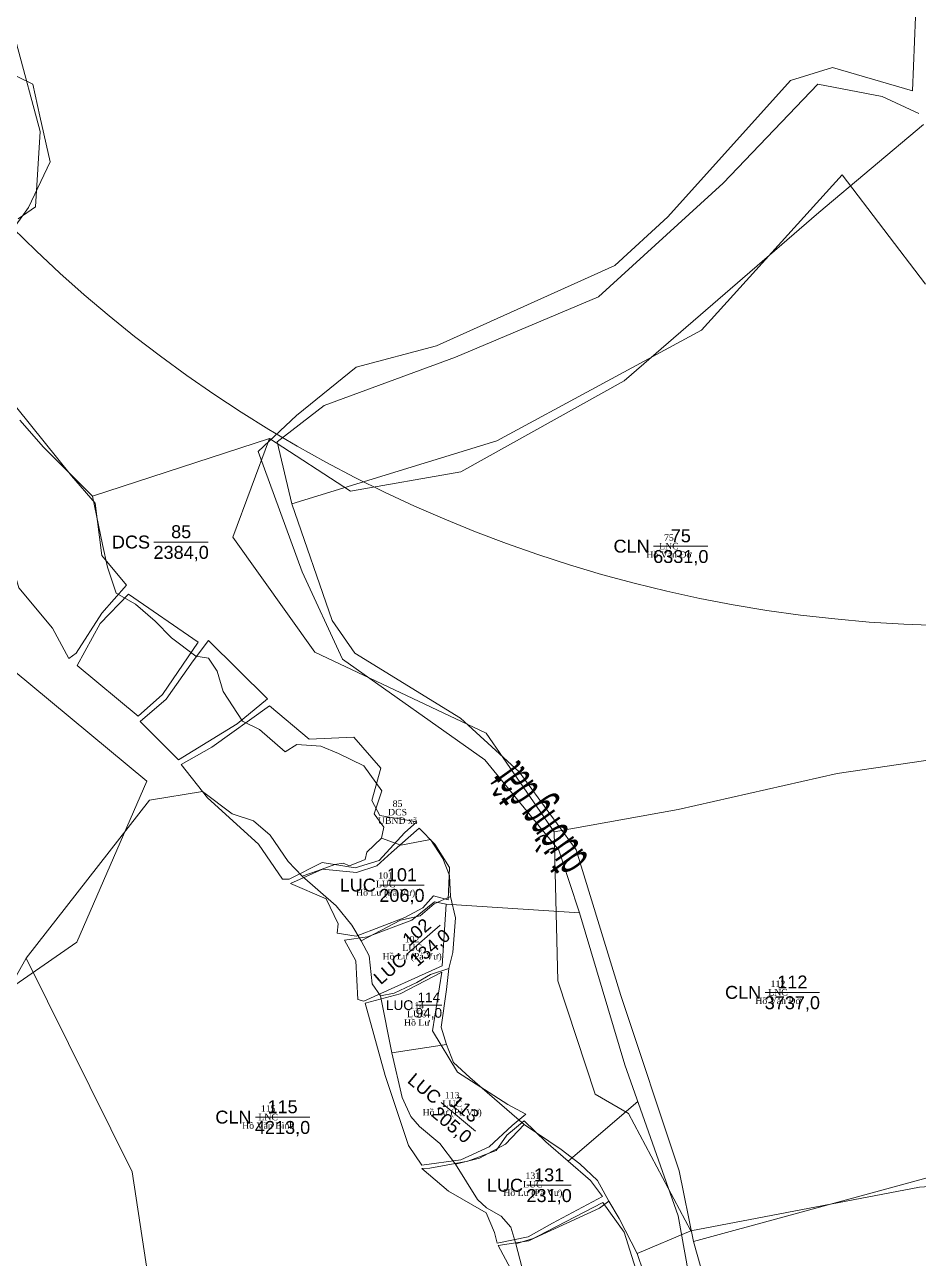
# Model space of a CAD drawing. Header units: metres. Extents: x 0 to 551036, y 0 to 1845929.
# Drawn here: x 547615.4 to 547753.5, y 1842348.6 to 1842539.4 of the extents above; entities that cross this region are included whole.
import ezdxf
from ezdxf.enums import TextEntityAlignment as Align

# ---------------------------------------------------------------- set-up
doc = ezdxf.new("R2010")
doc.units = ezdxf.units.M
doc.header["$MEASUREMENT"] = 0
for name, color, linetype, lineweight in [('BD HH1 KEM TMB$0$duongdapcao', 7, 'Continuous', 0), ('BD HH1 KEM TMB$0$duongdat', 7, 'Continuous', 0), ('BD HH1 KEM TMB$0$ghichuthuyetminh', 7, 'Continuous', 0), ('BD HH1 KEM TMB$0$ranhgioithucvat', 7, 'Continuous', 0), ('Level 10', 7, 'Continuous', 0), ('Level 13', 7, 'Continuous', 0), ('Level 15', 7, 'Continuous', 0), ('Level 2', 7, 'Continuous', 0), ('Level 4', 7, 'Continuous', 0), ('Q-CORRIDO', 7, 'Continuous', 0)]:
    doc.layers.add(name, color=color, linetype=linetype, lineweight=lineweight)
doc.styles.add('BD HH1 KEM TMB$0$ghichuduongdien', font='', dxfattribs={"height": 6})
doc.styles.add('Style-Arial', font='arial.ttf')
doc.styles.add('Style-Times New Roman', font='times.ttf')
doc.styles.get('BD HH1 KEM TMB$0$ghichuduongdien').set_extended_font_data('.VnArial Narrow')

# ---------------------------------------------------------------- blocks, each defined once
blk = doc.blocks.new('N_THUA_29')
at = {"layer": 'Level 13', "color": 2, "linetype": 'Continuous', "lineweight": 0}
blk.add_line((-2.37, 0), (6.04, 0), dxfattribs=at)
at = {"layer": 'Level 13', "color": 5, "linetype": 'Continuous', "lineweight": 0, "style": 'Style-Arial'}
blk.add_text('75', height=2, dxfattribs=at).set_placement((1.84, 1.6), align=Align.MIDDLE_CENTER)
at = {"layer": 'Level 2', "color": 3, "linetype": 'Continuous', "lineweight": 0, "style": 'Style-Arial'}
blk.add_text('CLN', height=2, dxfattribs=at).set_placement((-2.97, 0), align=Align.MIDDLE_RIGHT)
at = {"layer": 'Level 4', "color": 1, "linetype": 'Continuous', "lineweight": 0, "style": 'Style-Arial'}
blk.add_text('6331,0', height=2, dxfattribs=at).set_placement((1.84, -1.6), align=Align.MIDDLE_CENTER)
blk = doc.blocks.new('N_THUA_32')
at = {"layer": 'Level 13', "color": 2, "linetype": 'Continuous', "lineweight": 0}
blk.add_line((-2.23, 0), (6.18, 0), dxfattribs=at)
at = {"layer": 'Level 13', "color": 5, "linetype": 'Continuous', "lineweight": 0, "style": 'Style-Arial'}
blk.add_text('85', height=2, dxfattribs=at).set_placement((1.98, 1.6), align=Align.MIDDLE_CENTER)
at = {"layer": 'Level 2', "color": 3, "linetype": 'Continuous', "lineweight": 0, "style": 'Style-Arial'}
blk.add_text('DCS', height=2, dxfattribs=at).set_placement((-2.83, 0), align=Align.MIDDLE_RIGHT)
at = {"layer": 'Level 4', "color": 1, "linetype": 'Continuous', "lineweight": 0, "style": 'Style-Arial'}
blk.add_text('2384,0', height=2, dxfattribs=at).set_placement((1.98, -1.6), align=Align.MIDDLE_CENTER)
blk = doc.blocks.new('N_THUA_39')
at = {"layer": 'Level 13', "color": 2, "linetype": 'Continuous', "lineweight": 0}
blk.add_line((-0.91, 0), (5.94, 0), dxfattribs=at)
at = {"layer": 'Level 13', "color": 5, "linetype": 'Continuous', "lineweight": 0, "style": 'Style-Arial'}
blk.add_text('101', height=2, dxfattribs=at).set_placement((2.52, 1.6), align=Align.MIDDLE_CENTER)
at = {"layer": 'Level 2', "color": 3, "linetype": 'Continuous', "lineweight": 0, "style": 'Style-Arial'}
blk.add_text('LUC', height=2, dxfattribs=at).set_placement((-1.51, 0), align=Align.MIDDLE_RIGHT)
at = {"layer": 'Level 4', "color": 1, "linetype": 'Continuous', "lineweight": 0, "style": 'Style-Arial'}
blk.add_text('206,0', height=2, dxfattribs=at).set_placement((2.52, -1.6), align=Align.MIDDLE_CENTER)
blk = doc.blocks.new('N_THUA_41')
at = {"layer": 'Level 13', "color": 2, "linetype": 'Continuous', "lineweight": 0}
blk.add_line((-0.62, -0.54), (4.56, 3.95), dxfattribs=at)
at = {"layer": 'Level 13', "color": 5, "linetype": 'Continuous', "lineweight": 0, "style": 'Style-Arial'}
blk.add_text('102', height=2, rotation=40.9043, dxfattribs=at).set_placement((0.92, 2.92), align=Align.MIDDLE_CENTER)
at = {"layer": 'Level 2', "color": 3, "linetype": 'Continuous', "lineweight": 0, "style": 'Style-Arial'}
blk.add_text('LUC', height=2, rotation=40.9043, dxfattribs=at).set_placement((-1.07, -0.93), align=Align.MIDDLE_RIGHT)
at = {"layer": 'Level 4', "color": 1, "linetype": 'Continuous', "lineweight": 0, "style": 'Style-Arial'}
blk.add_text('134,0', height=2, rotation=40.9043, dxfattribs=at).set_placement((3.02, 0.5), align=Align.MIDDLE_CENTER)
blk = doc.blocks.new('N_THUA_48')
at = {"layer": 'Level 13', "color": 2, "linetype": 'Continuous', "lineweight": 0}
blk.add_line((-1.99, 0), (6.42, 0), dxfattribs=at)
at = {"layer": 'Level 13', "color": 5, "linetype": 'Continuous', "lineweight": 0, "style": 'Style-Arial'}
blk.add_text('112', height=2, dxfattribs=at).set_placement((2.22, 1.6), align=Align.MIDDLE_CENTER)
at = {"layer": 'Level 2', "color": 3, "linetype": 'Continuous', "lineweight": 0, "style": 'Style-Arial'}
blk.add_text('CLN', height=2, dxfattribs=at).set_placement((-2.59, 0), align=Align.MIDDLE_RIGHT)
at = {"layer": 'Level 4', "color": 1, "linetype": 'Continuous', "lineweight": 0, "style": 'Style-Arial'}
blk.add_text('3737,0', height=2, dxfattribs=at).set_placement((2.22, -1.6), align=Align.MIDDLE_CENTER)
blk = doc.blocks.new('N_THUA_50')
at = {"layer": 'Level 13', "color": 2, "linetype": 'Continuous', "lineweight": 0}
blk.add_line((-0.63, 0.52), (4.63, -3.88), dxfattribs=at)
at = {"layer": 'Level 13', "color": 5, "linetype": 'Continuous', "lineweight": 0, "style": 'Style-Arial'}
blk.add_text('113', height=2, rotation=320.0511, dxfattribs=at).set_placement((3.03, -0.45), align=Align.MIDDLE_CENTER)
at = {"layer": 'Level 2', "color": 3, "linetype": 'Continuous', "lineweight": 0, "style": 'Style-Arial'}
blk.add_text('LUC', height=2, rotation=320.0511, dxfattribs=at).set_placement((-1.09, 0.91), align=Align.MIDDLE_RIGHT)
at = {"layer": 'Level 4', "color": 1, "linetype": 'Continuous', "lineweight": 0, "style": 'Style-Arial'}
blk.add_text('205,0', height=2, rotation=320.0511, dxfattribs=at).set_placement((0.98, -2.9), align=Align.MIDDLE_CENTER)
blk = doc.blocks.new('N_THUA_53')
at = {"layer": 'Level 13', "color": 2, "linetype": 'Continuous', "lineweight": 0}
blk.add_line((0.29, 0), (4.26, 0), dxfattribs=at)
at = {"layer": 'Level 13', "color": 5, "linetype": 'Continuous', "lineweight": 0, "style": 'Style-Arial'}
blk.add_text('114', height=1.5, dxfattribs=at).set_placement((2.28, 1.2), align=Align.MIDDLE_CENTER)
at = {"layer": 'Level 2', "color": 3, "linetype": 'Continuous', "lineweight": 0, "style": 'Style-Arial'}
blk.add_text('LUC', height=1.5, dxfattribs=at).set_placement((-0.16, 0), align=Align.MIDDLE_RIGHT)
at = {"layer": 'Level 4', "color": 1, "linetype": 'Continuous', "lineweight": 0, "style": 'Style-Arial'}
blk.add_text('94,0', height=1.5, dxfattribs=at).set_placement((2.28, -1.2), align=Align.MIDDLE_CENTER)
blk = doc.blocks.new('N_THUA_55')
at = {"layer": 'Level 13', "color": 2, "linetype": 'Continuous', "lineweight": 0}
blk.add_line((-1.98, 0), (6.43, 0), dxfattribs=at)
at = {"layer": 'Level 13', "color": 5, "linetype": 'Continuous', "lineweight": 0, "style": 'Style-Arial'}
blk.add_text('115', height=2, dxfattribs=at).set_placement((2.22, 1.6), align=Align.MIDDLE_CENTER)
at = {"layer": 'Level 2', "color": 3, "linetype": 'Continuous', "lineweight": 0, "style": 'Style-Arial'}
blk.add_text('CLN', height=2, dxfattribs=at).set_placement((-2.58, 0), align=Align.MIDDLE_RIGHT)
at = {"layer": 'Level 4', "color": 1, "linetype": 'Continuous', "lineweight": 0, "style": 'Style-Arial'}
blk.add_text('4213,0', height=2, dxfattribs=at).set_placement((2.22, -1.6), align=Align.MIDDLE_CENTER)
blk = doc.blocks.new('N_THUA_72')
at = {"layer": 'Level 13', "color": 2, "linetype": 'Continuous', "lineweight": 0}
blk.add_line((-0.91, 0), (5.94, 0), dxfattribs=at)
at = {"layer": 'Level 13', "color": 5, "linetype": 'Continuous', "lineweight": 0, "style": 'Style-Arial'}
blk.add_text('131', height=2, dxfattribs=at).set_placement((2.52, 1.6), align=Align.MIDDLE_CENTER)
at = {"layer": 'Level 2', "color": 3, "linetype": 'Continuous', "lineweight": 0, "style": 'Style-Arial'}
blk.add_text('LUC', height=2, dxfattribs=at).set_placement((-1.51, 0), align=Align.MIDDLE_RIGHT)
at = {"layer": 'Level 4', "color": 1, "linetype": 'Continuous', "lineweight": 0, "style": 'Style-Arial'}
blk.add_text('231,0', height=2, dxfattribs=at).set_placement((2.52, -1.6), align=Align.MIDDLE_CENTER)

msp = doc.modelspace()

# ---------------------------------------------------------------- linework, layer by layer
at = {"layer": 'BD HH1 KEM TMB$0$duongdapcao', "flags": 128}
for points in [[(547597.98081, 1842509.41384), (547609.97544, 1842502.75702), (547616.03865, 1842511.09149), (547619.36983, 1842518.13545), (547617.78812, 1842525.2063), (547616.6977, 1842530.14783), (547610.29897, 1842533.25041), (547602.59413, 1842533.79887), (547600.59303, 1842533.487), (547603.62464, 1842526.52369), (547604.60721, 1842520.67343), (547601.30001, 1842512.74225), (547597.98081, 1842509.41384)], [(547623.37203, 1842442.20042), (547627.36225, 1842448.34642), (547631.16075, 1842452.68572), (547627.3263, 1842457.27774), (547626.30778, 1842465.38636), (547622.67704, 1842469.6235), (547609.92751, 1842485.36757), (547607.36322, 1842487.22266), (547601.68345, 1842478.88819), (547606.65625, 1842468.25772), (547611.56913, 1842462.50963), (547614.54082, 1842452.30394), (547619.72931, 1842446.03428), (547622.25764, 1842441.34009), (547623.37203, 1842442.20042)], [(547632.97013, 1842432.44103), (547636.74466, 1842435.76407), (547642.25667, 1842443.87269), (547631.44833, 1842451.31456), (547627.11061, 1842446.7548), (547623.5278, 1842440.26468), (547632.97013, 1842432.44103)], [(547639.17713, 1842425.69281), (547648.24799, 1842431.26345), (547652.96915, 1842435.12957), (547643.83838, 1842444.1523), (547641.46582, 1842441.01747), (547637.30784, 1842435.06505), (547633.25771, 1842431.61296), (547639.17713, 1842425.69281)], [(547656.27636, 1842407.21718), (547661.40493, 1842409.7928), (547666.49755, 1842408.96473), (547670.22416, 1842410.11005), (547674.11851, 1842414.37407), (547676.01177, 1842416.12162), (547670.29605, 1842417.07874), (547669.06184, 1842419.41238), (547670.47579, 1842424.40231), (547666.30583, 1842429.20404), (547659.39185, 1842428.88679), (547653.25674, 1842434.01114), (547644.34165, 1842427.64468), (547639.59653, 1842424.94539), (547643.65864, 1842419.80491), (547651.57917, 1842412.63727), (547655.24585, 1842407.24407), (547656.27636, 1842407.21718)], [(547663.72956, 1842398.86659), (547666.62936, 1842398.41491), (547674.17843, 1842401.28627), (547676.9584, 1842402.78647), (547678.62399, 1842404.6577), (547680.87672, 1842404.04471), (547681.08043, 1842409.05614), (547678.80373, 1842412.65878), (547676.4072, 1842415.14299), (547672.11741, 1842411.36291), (547669.86468, 1842409.30886), (547666.68928, 1842408.28722), (547661.44088, 1842408.78729), (547656.51601, 1842406.55043), (547662.00406, 1842404.19527), (547663.87336, 1842400.3184), (547663.72956, 1842398.86659)], [(547667.82763, 1842388.38129), (547679.96604, 1842393.80676), (547680.57716, 1842403.3672), (547678.7558, 1842403.72746), (547675.24488, 1842400.89912), (547668.41478, 1842398.29662), (547664.83197, 1842397.8073), (547666.59342, 1842394.58644), (547666.91695, 1842388.60713), (547667.82763, 1842388.38129)], [(547676.77866, 1842363.00688), (547682.82989, 1842363.8242), (547687.22752, 1842365.83523), (547690.77438, 1842369.15288), (547692.88333, 1842370.87892), (547690.09137, 1842372.40601), (547682.31464, 1842377.41206), (547678.44425, 1842383.76777), (547679.87018, 1842392.83889), (547673.4355, 1842389.52123), (547668.06728, 1842388.05867), (547671.12285, 1842376.87436), (547674.72963, 1842366.05569), (547676.77866, 1842363.00688)], [(547688.46174, 1842350.96762), (547693.24281, 1842351.94087), (547696.98139, 1842354.0218), (547704.69821, 1842358.15139), (547702.87685, 1842360.6571), (547695.9389, 1842366.63641), (547692.59575, 1842369.88954), (547689.95957, 1842367.6473), (547688.29398, 1842365.27063), (547683.9323, 1842363.64676), (547678.04882, 1842362.53908), (547676.81461, 1842362.50682), (547680.91267, 1842358.99559), (547686.73623, 1842355.61341), (547688.00639, 1842352.59149), (547688.46174, 1842350.96762)], [(547688.59354, 1842350.60198), (547692.04454, 1842344.12798), (547692.95523, 1842340.35865), (547691.36153, 1842336.58932), (547695.32779, 1842335.41712), (547696.46614, 1842334.7665), (547706.12415, 1842337.40126), (547713.34968, 1842339.80481), (547713.87692, 1842341.3319), (547710.42592, 1842345.13887), (547708.05335, 1842352.65064), (547704.79407, 1842357.23729), (547693.33867, 1842351.29024), (547688.59354, 1842350.60198)]]:
    msp.add_lwpolyline(points, close=True, dxfattribs=at)
at = {"layer": 'BD HH1 KEM TMB$0$duongdat', "flags": 128}
for points in [[(547753.0961, 1842540.55247), (547752.60481, 1842529.11544), (547740.28666, 1842532.73958), (547733.75612, 1842530.74469), (547714.82354, 1842509.65043), (547706.6394, 1842502.11715), (547679.09131, 1842489.71224), (547666.66531, 1842486.42685), (547657.4267, 1842478.91508), (547651.48331, 1842473.37669), (547658.30143, 1842454.77202), (547664.54438, 1842441.2433), (547686.52055, 1842425.68743), (547697.95199, 1842411.70166), (547701.17532, 1842402.01755), (547708.18516, 1842378.54663), (547716.39327, 1842355.17249), (547718.47825, 1842343.73008)], [(547753.61135, 1842525.60958), (547747.93158, 1842528.23897), (547738.00995, 1842530.1801), (547723.37915, 1842514.86619), (547704.09908, 1842497.26165), (547682.01507, 1842487.94856), (547661.7045, 1842480.46368), (547654.455, 1842474.85001), (547656.69575, 1842465.2842), (547662.95069, 1842447.23336), (547666.46161, 1842442.15741), (547682.76998, 1842432.10766), (547691.85282, 1842423.81083), (547700.6361, 1842411.76619), (547707.57405, 1842389.22549), (547716.56103, 1842362.1358), (547718.80178, 1842351.20959), (547720.46737, 1842345.155)]]:
    msp.add_lwpolyline(points, dxfattribs=at)
at = {"layer": 'BD HH1 KEM TMB$0$ranhgioithucvat', "flags": 128}
for points in [[(547529.77562, 1842349.84381), (547557.49014, 1842364.29495), (547594.86579, 1842377.66763), (547623.47462, 1842397.49605), (547634.3183, 1842422.37515), (547610.54989, 1842442.06752), (547602.01336, 1842465.81559), (547589.34959, 1842483.38363), (547585.1712, 1842506.39479), (547587.01716, 1842519.30628), (547564.8686, 1842519.99792), (547552.87105, 1842515.61736), (547554.71701, 1842504.31961), (547543.41213, 1842506.62525), (547528.45339, 1842504.51006)], [(547656.69575, 1842465.2842), (547688.40033, 1842475.01044), (547719.99404, 1842492.10053), (547741.73285, 1842516.14218), (547754.65384, 1842499.24579)], [(547680.57716, 1842403.3672), (547701.17532, 1842402.01755)], [(547699.40788, 1842363.64676), (547710.17665, 1842372.87549)], [(547718.80178, 1842351.20959), (547764.71327, 1842363.7543)]]:
    msp.add_lwpolyline(points, dxfattribs=at)
at = {"layer": 'Level 10', "color": 5, "linetype": 'Continuous', "lineweight": 0}
for p, q in [((547625.92, 1842466.44), (547653.26, 1842475.38)), ((547670.42, 1842389.17), (547672.15, 1842380.36)), ((547672.15, 1842380.36), (547680.63, 1842381.68)), ((547710.07, 1842349.33), (547718.35, 1842352.84))]:
    msp.add_line(p, q, dxfattribs=at)
at = {"layer": 'Level 10', "color": 5, "linetype": 'Continuous', "lineweight": 0, "flags": 128}
for points in [[(547614.4, 1842509.32), (547617.11, 1842511.18), (547617.84, 1842522.83), (547614.14, 1842536.47)], [(547653.26, 1842475.38), (547665.78, 1842467.23), (547682.83, 1842470.23), (547708.06, 1842484.29), (547738.17, 1842510.34), (547754.31, 1842523.95)], [(547625.92, 1842466.44), (547620.72, 1842471.68), (547618.36, 1842474.01), (547614.68, 1842478.22)], [(547653.26, 1842475.38), (547647.6, 1842460.11), (547660.29, 1842442.31), (547686.72, 1842429.8), (547697.24, 1842414.55)], [(547670.55, 1842413.58), (547670.92, 1842415.25), (547669.44, 1842417.32), (547670.63, 1842420.88), (547667.84, 1842424.77), (547663.92, 1842426.64), (547661.17, 1842427.79), (547657.48, 1842428.07), (547655.7, 1842426.91), (547651.73, 1842430.36), (547649.1, 1842431.65), (547646.09, 1842436.27), (547645.15, 1842439.4), (547643.84, 1842441.41), (547641.85, 1842441.73), (547638.1, 1842444.56), (547635.58, 1842447.15), (547632.57, 1842449.76), (547629.56, 1842451.45), (547628.21, 1842455.5), (547627.43, 1842458.99), (547625.92, 1842466.44)], [(547697.24, 1842414.55), (547716.43, 1842418.01), (547740.98, 1842423.56), (547756.44, 1842425.84)], [(547615.66, 1842395.02), (547634.71, 1842419.43), (547642.92, 1842420.78), (547647.47, 1842417.36), (547650.79, 1842416.25), (547653.34, 1842414.04), (547656.15, 1842409.99), (547658.3, 1842407.72)], [(547658.3, 1842407.72), (547660.67, 1842408.52), (547663.34, 1842409.5), (547664.65, 1842409.73), (547665.62, 1842409.31), (547668.06, 1842410.28), (547668.29, 1842411.42), (547670.55, 1842413.58)], [(547670.55, 1842413.58), (547673.55, 1842412.48), (547678.14, 1842413.39), (547680.03, 1842410.44), (547681.08, 1842407.82), (547681.21, 1842404.55)], [(547697.24, 1842414.55), (547697.81, 1842391.53), (547703.59, 1842374.01), (547708.76, 1842371.01), (547718.35, 1842352.84)], [(547658.3, 1842407.72), (547663.54, 1842403.09), (547665.96, 1842400.1), (547667.4, 1842397.72)], [(547667.4, 1842397.72), (547673.52, 1842400.9), (547676.53, 1842401.54), (547678.7, 1842403.42), (547681.21, 1842404.55)], [(547681.21, 1842404.55), (547682.01, 1842401.26), (547681.59, 1842395.87), (547680.99, 1842393.4)], [(547667.4, 1842397.72), (547668.65, 1842395.37), (547669.14, 1842391.06), (547670.42, 1842389.17)], [(547585.98, 1842370.99), (547608.7, 1842382.63), (547615.66, 1842395.02)], [(547615.66, 1842395.02), (547632.02, 1842361.97), (547636.72, 1842331.12)], [(547670.42, 1842389.17), (547672.52, 1842389.62), (547676.02, 1842391.27), (547678.14, 1842392.51), (547680.99, 1842393.4)], [(547680.63, 1842381.68), (547679.8, 1842384.36), (547680.6, 1842390.15), (547680.99, 1842393.4)], [(547680.63, 1842381.68), (547681.67, 1842378.9), (547684.23, 1842376.55), (547692.62, 1842369.31)], [(547672.15, 1842380.36), (547673.74, 1842373.48), (547675.11, 1842370.52), (547676.42, 1842369), (547679.56, 1842366.37), (547682.01, 1842363.16)], [(547682.01, 1842363.16), (547685.69, 1842364.08), (547689.72, 1842366.24), (547692.62, 1842369.31)], [(547692.62, 1842369.31), (547698.31, 1842365.42), (547701.21, 1842363.19), (547703.94, 1842360.62), (547705.69, 1842357.46)], [(547682.01, 1842363.16), (547685.4, 1842357.7), (547686.81, 1842356.43), (547689.05, 1842355.14), (547690.57, 1842353.44), (547691.35, 1842350.84)], [(547718.35, 1842352.84), (547753.72, 1842359.63), (547762.0887, 1842360.1761), (547764.6, 1842360.34)], [(547691.35, 1842350.84), (547694.15, 1842351.71), (547704.24, 1842356.37), (547705.69, 1842357.46)], [(547705.69, 1842357.46), (547707.3, 1842354.77), (547710.07, 1842349.33)], [(547693.96, 1842338.31), (547694.78, 1842339.92), (547693.68, 1842344.21), (547692.24, 1842347.27), (547691.35, 1842350.84)], [(547710.07, 1842349.33), (547711.06, 1842346.47), (547711.59, 1842343.13), (547712.43, 1842342.04), (547713.64, 1842341.28), (547713.77, 1842339.33)]]:
    msp.add_lwpolyline(points, dxfattribs=at)
at = {"layer": 'Q-CORRIDO', "color": 1}
msp.add_circle((547762.074, 1842656.379), 210, dxfattribs=at)

# ---------------------------------------------------------------- block references
at = {"layer": 'Level 2', "color": 3, "linetype": 'Continuous', "lineweight": 0}
for name, p in [('N_THUA_32', (547637.62678, 1842459.36261)), ('N_THUA_29', (547714.98089, 1842458.72312)), ('N_THUA_39', (547671.20599, 1842406.31755)), ('N_THUA_41', (547675.07475, 1842396.14872)), ('N_THUA_48', (547731.83532, 1842389.72921)), ('N_THUA_53', (547675.60533, 1842387.75786)), ('N_THUA_50', (547680.43952, 1842372.15548)), ('N_THUA_55', (547653.05637, 1842370.44091)), ('N_THUA_72', (547693.95029, 1842359.905))]:
    msp.add_blockref(name, p, dxfattribs=at)

# ---------------------------------------------------------------- texts
at = {"layer": 'BD HH1 KEM TMB$0$ghichuthuyetminh', "linetype": 'ByBlock', "style": 'BD HH1 KEM TMB$0$ghichuduongdien', "width": 0.6}
msp.add_text('®\xadêng ®©t', height=6, rotation=125.5897716, dxfattribs=at).set_placement((547702.72315, 1842410.32423))
at = {"layer": 'Level 15', "color": 2, "linetype": 'Continuous', "lineweight": 0, "char_height": 1, "attachment_point": 5, "style": 'Style-Times New Roman'}
for s, insert, line_spacing_factor in [('75\\PLNC\\PHồ Văn Đờ', (547714.98089, 1842458.72312), 0.784505), ('85\\PDCS\\PUBND xã', (547673.04713, 1842417.59316), 0.790495), ('101\\PLUC\\PHồ Lư (Pả Vư)', (547671.20599, 1842406.31755), 0.790495), ('102\\PLUC\\PHồ Lư (Pả Vư)', (547675.2955, 1842396.47182), 0.790495), ('112\\PLNC\\PHồ Văn Đờ', (547731.83532, 1842389.72921), 0.790495), ('114\\PLUC\\PHồ Lư', (547676.0277, 1842386.38293), 0.790495), ('113\\PLUC\\PHồ Lư (Pả Vư)', (547681.48511, 1842372.35738), 0.790495), ('115\\PLNC\\PHồ Văn Bình', (547653.05637, 1842370.44091), 0.790495), ('131\\PLUC\\PHồ Lư (Pả Vư)', (547693.95029, 1842359.905), 0.790495)]:
    msp.add_mtext(s, dxfattribs=dict(at, insert=insert, line_spacing_factor=line_spacing_factor))

doc.saveas('drawing.dxf')
